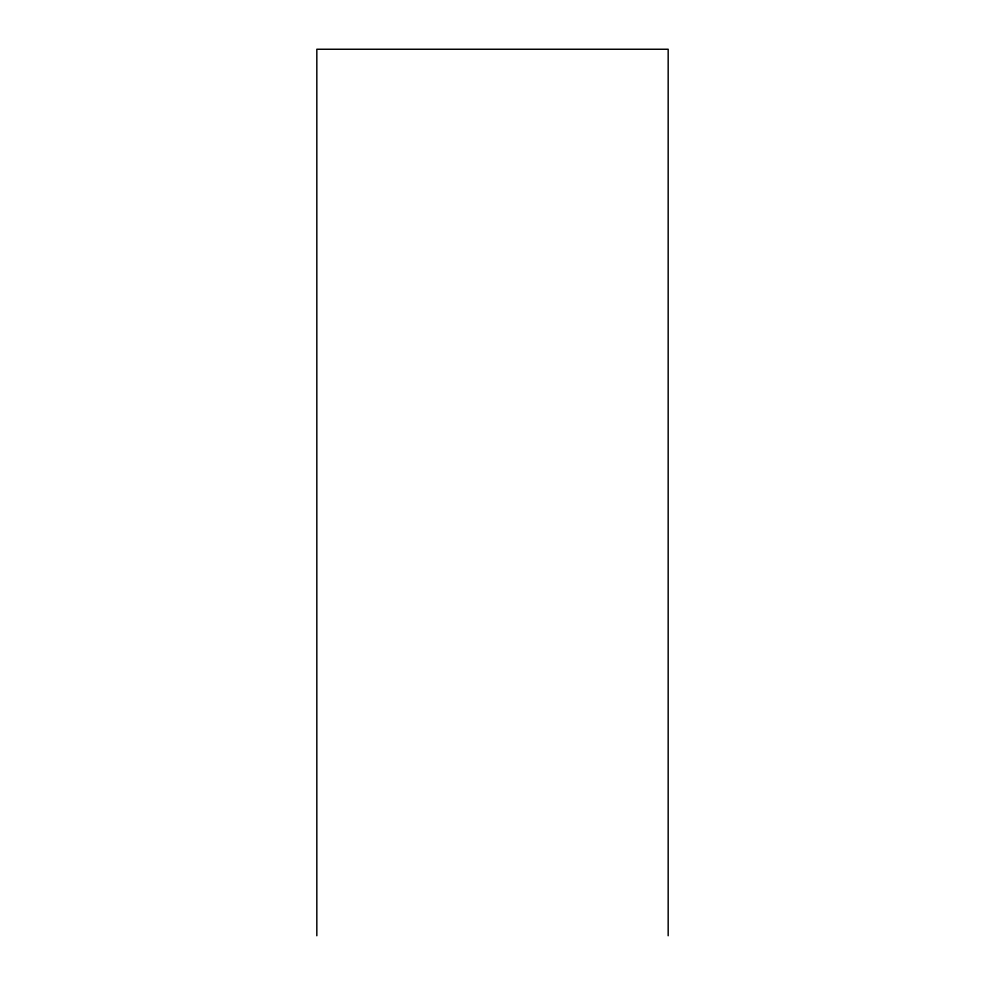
<?xml version="1.0" encoding="UTF-8"?>
<svg xmlns="http://www.w3.org/2000/svg" width="985" height="985" viewBox="0 0 985 985"><rect width="100%" height="100%" fill="white"/><g stroke="black" fill="none" stroke-linecap="round" stroke-linejoin="round"><path stroke-width="1.48" d="M668.175 935.75L668.175 49.25L316.825 49.25L316.825 935.75"/></g></svg>
